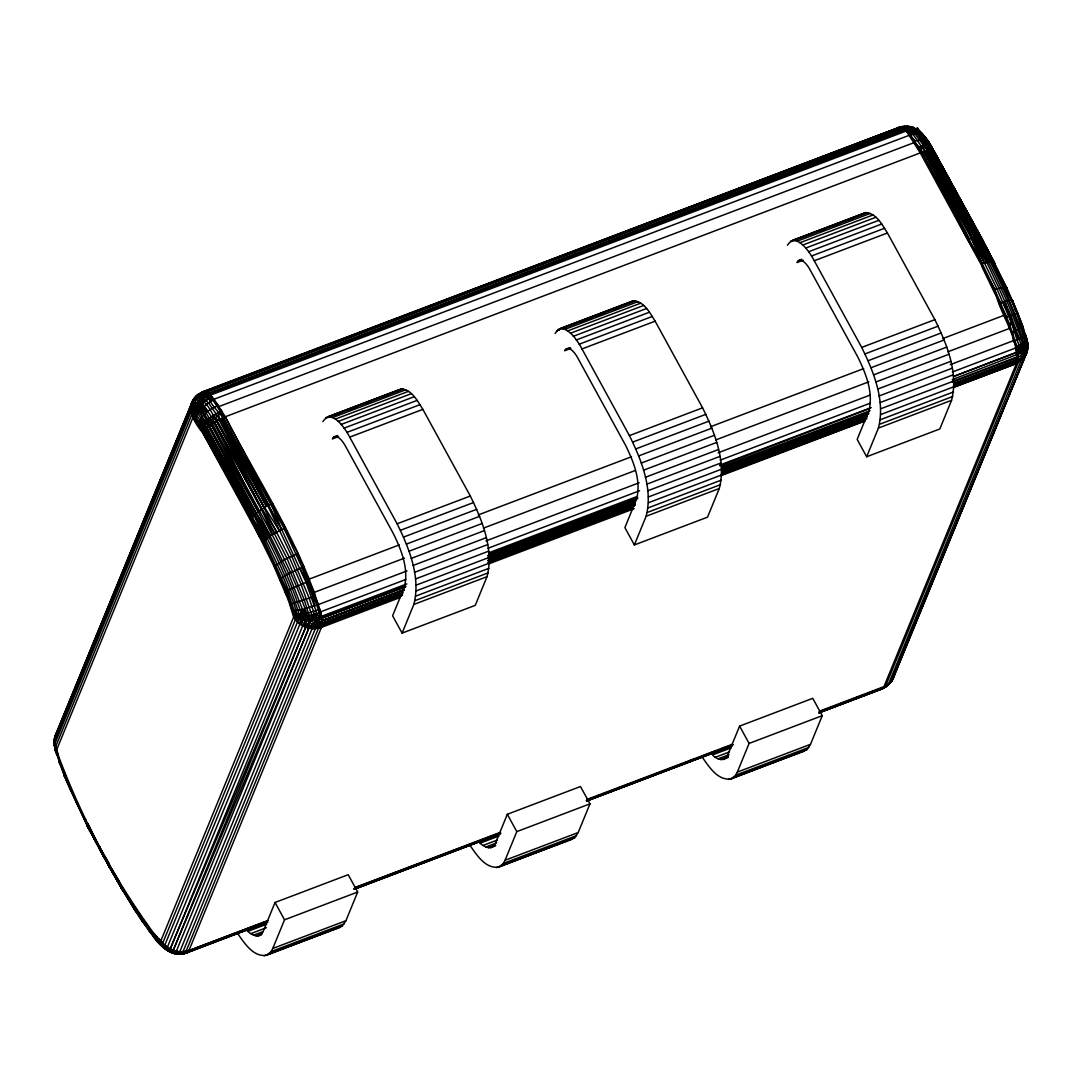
<?xml version="1.0" encoding="UTF-8"?>
<svg xmlns="http://www.w3.org/2000/svg" width="1082" height="1082" viewBox="0 0 1082 1082"><rect width="100%" height="100%" fill="white"/><g stroke="black" fill="none" stroke-linecap="round" stroke-linejoin="round"><path stroke-width="1.5" d="M267.89 920.593L188.904 950.578C172.809 958.057 162.192 942.517 153.022 932.292C113.678 878.341 81.934 818.344 58.428 755.885L56.994 755.479L55.588 751.3L54.438 741.048L190.446 409.402L197.708 401.544L209.881 394.213L904.89 130.34C919.93 123.47 928.762 141.688 934.564 152.129L982.402 239.947L934.266 151.872L928.37 141.904L919.443 131.179L925.164 137.319L935.024 153.252L982.361 239.528L1006.76 288.055L981.942 238.811L994.858 263.589L983.24 242.179M818.966 712.862L882.141 688.882L886.658 686.407L891.96 680.835L1026.994 352.002L1025.033 341.533L1021.016 328.59L1003.731 286.919L991.41 261.56L930.074 150.669L915.71 129.231L921.134 132.599C915.223 127.054 906.337 124.268 898.344 127.622L203.335 391.481L201.698 392.198L201.563 393.632C197.506 392.211 193.029 399.988 191.406 403.627L55.412 735.26C53.032 738.803 55.168 753.288 54.181 741.833M201.509 392.685C182.344 402.152 192.785 420.871 203.051 433.287L258.733 535.36L273.678 565.615L275.031 565.954L284.823 559.421L297.915 553.47L222.946 417.733C217.198 409.983 207.758 402.206 207.311 392.076L204.566 391.17L202.32 392.306L899.886 127.135L904.795 126.418L921.972 152.305L982.145 263.575L994.669 289.327L1009.574 324.343L1016.782 346.199L1018 351.839L1016.417 351.893L1022.882 349.256L1025.777 346.889L1027.521 343.86L1026.629 338.301L1026.263 337.665L1027.9 345.767L1027.4 350.379L1008.83 395.66M54.709 740.913L54.682 738.046L190.689 406.399C192.38 398.69 200.63 394.741 207.311 392.076L214.101 399.217L225.259 416.786C258.192 480.935 299.728 542.163 320.515 611.871C321.719 616.902 323.099 622.312 321.435 627.398L188.904 950.578L187.227 952.701L183.751 953.242L267.809 922.08L187.227 952.701C169.847 959.247 152.738 940.42 148.018 925.922C123.28 895.49 105.995 859.649 87.236 825.39L85.343 818.763M819.277 712.592L882.141 688.882L883.926 686.718L1016.458 363.538C1019.406 337.341 999.335 313.888 994.669 289.327L920.268 152.914L909.11 135.345L908.853 132.586L901.996 126.946L205.81 391.359C196.87 393.821 188.119 402.693 193.313 412.404L192.758 417.909L56.751 749.556L58.428 755.885L54.1 743.077L55.939 751.868L55.547 746.905L191.555 415.258L196.816 404.722L203.2 397.96L208.515 402.95L219.768 419.221L281.658 529.436L306.003 582.292L316.025 610.897L317.107 620.689L321.435 627.398L400.421 597.413M953.269 387.518L1016.458 363.538L1023.369 358.899C1024.924 353.543 1020.38 348.823 1022.517 343.359C1001.405 274.923 960.654 214.696 929.708 150.696L926.517 145.069L916.873 147.206L921.972 152.305L967.714 239.568L982.145 263.575L982.442 267.741L994.885 293.668L1000.728 302.798L1009.682 300.12L1012.454 300.282L1023.153 327.102L1027.548 343.062L1017.269 313.374L1005.137 317.459L1009.574 324.343L1009.398 328.455L1012.454 332.242L1013.496 340.641L1017.445 340.113L1025.209 335.461L1022.436 326.98M1011.494 299.741L993.587 261.885L933.509 151.277C928.938 139.348 922.107 130.503 909.11 135.345L904.498 128.636L899.575 127.311L896.572 129.772M1027.4 350.379L1027.575 342.412L1025.52 334.379M183.94 953.715L188.173 951.876L185.847 951.822L318.514 628.128L321.949 625.585C321.246 614.103 314.578 603.648 314.389 592.314L308.411 581.359L284.039 528.408L270.622 535.536L263.305 541.893C274.395 567.468 289.327 592.057 295.386 619.634L162.855 942.814C164.234 953.053 179.923 957.164 188.173 951.876L267.213 921.918M883.778 687.056L886.658 686.407L888.43 684.257L1020.962 361.077L1021.503 357.628L1020.826 344.319L1019.393 339.221L1010.818 315.362L998.902 287.961L975.098 237.553L924.758 145.123L913.33 128.122L908.244 127.04L900.819 127.5L202.32 392.306M921.783 133.586L921.729 134.614L922.648 134.628L916.183 128.853L932.062 150.804L979.467 237.485L981.766 238.513L982.47 240.759L935.01 153.468L921.539 133.045L925.164 137.319M200.522 393.239L199.074 394.727L200.265 399.772C208.731 403.41 211.653 413.784 216.684 420.898L286.973 558.285L304.34 600.023L309.114 615.563L309.601 622.393L305.963 626.546L172.904 950.997L173.864 953.391C178.949 954.527 185.049 954.689 188.904 950.578L267.809 920.741M191.69 403.045L191.176 411.471L194.49 419.911L195.639 419.329C197.736 409.699 206.662 404.168 214.101 399.217L909.11 135.345M338.598 436.56L332.363 438.913C336.8 432.11 343.697 442.619 345.78 446.69L393.226 533.345C401.233 549.67 409.037 568.753 404.357 587.12L392.604 615.793L402.098 633.119L413.851 604.459C420.884 576.922 409.158 548.263 397.135 523.796L349.702 437.142C345.564 428.999 331.728 407.955 322.882 421.588M402.098 633.119L475.255 605.352L487.008 576.679C494.041 549.142 482.329 520.496 470.305 496.016L422.859 409.361C417.666 401.3 411.89 389.439 401.016 389.006L327.846 416.773M570.877 348.363L564.655 350.73C569.091 343.927 575.976 354.436 578.058 358.507L625.504 445.162C633.511 461.487 641.315 480.57 636.635 498.937L624.882 527.61L634.377 544.936L646.13 516.263C653.163 488.726 641.45 460.08 629.413 435.613L581.981 348.945C577.842 340.803 564.02 319.772 555.161 333.405M634.377 544.936L707.533 517.155L719.287 488.496C726.32 460.959 714.607 432.3 702.583 407.833L655.137 321.178C649.944 313.117 644.169 301.256 633.295 300.823L560.138 328.59M803.155 260.18L796.934 262.547C801.37 255.744 808.268 266.253 810.337 270.324L857.783 356.979C865.789 373.304 873.593 392.387 868.927 410.754L857.16 439.414L866.655 456.753L878.408 428.08C885.441 400.543 873.729 371.897 861.705 347.417L814.259 260.762C810.12 252.62 796.298 231.589 787.439 245.208M866.655 456.753L939.812 428.972L951.565 400.313C958.598 372.763 946.885 344.117 934.862 319.65L887.416 232.995C882.222 224.934 876.461 213.073 865.573 212.627L792.416 240.407M87.845 823.551L99.666 847.477L109.417 863.963L109.485 867.372L135.209 910.774L138.117 913.357M192.853 400.529L55.168 735.963L54.343 739.993M70.073 788.115L76.416 802.235L64.731 775.429L57.035 754.1M185.766 953.161L188.904 950.578L180.004 953.769L176.907 953.837L176.095 951.849L309.073 627.601L317.107 620.689L318.054 617.47L321.435 627.398L315.43 628.412L305.733 627.222L169.86 949.698L170.158 951.768L173.864 953.391M404.316 590.204L321.395 621.447L315.755 624.652L312.252 628.236L179.341 952.877L180.694 953.999L183.561 953.35L188.904 950.578C167.115 957.313 152.427 932.184 141.269 918.145L142.242 917.915M934.943 154.456L934.564 152.129L928.37 141.904L994.858 263.589M55.425 737.762L56.413 733.244L54.438 741.048L56.751 749.556L54.79 747.54L54.749 743.997L190.743 412.35L196.167 405.791C194.26 401.49 194.909 395.065 200.075 393.55M927.382 141.012L924.745 139.889L918.347 132.045L915.507 131.639L910.895 128.488L904.498 128.636L202.064 396.228L200.495 400.354L211.315 416.651L288.678 573.568L302.473 609.409L302.69 619.337L300.255 623.218L167.061 948.008L167.385 950.267C173.783 954.432 182.358 954.324 188.904 950.578L184.17 953.391L182.642 952.593L315.43 628.412L322.193 623.354L402.747 592.76M54.479 744.822L55.588 751.3L54.506 744.091M1015.768 311.346L1012.454 300.282M952.228 379.62L1020.745 353.097L1019.041 350.852L1018.892 345.266L1011.724 323.518L996.847 288.583L972.38 238.094L926.057 151.209L975.098 237.553L979.467 237.485L932.4 150.925L930.074 150.669L920.268 152.914L225.259 416.786C216.9 420.452 207.73 425.023 203.051 433.287L250.943 519.008L275.031 565.954M309.073 627.601L303.001 625.058L297.807 621.027L287.149 590.42L264.265 540.77L204.579 430.785L196.153 417.476L192.001 414.338L192.353 409.713L194.151 409.794L198.02 413.5L207.068 427.958C239.622 491.566 281.347 552.266 301.364 621.568C306.828 626.167 314.294 629.034 321.435 627.398L313.442 619.553L301.08 584.266L289.259 557.149L219.01 419.627L266.456 506.295L272.705 503.441M315.295 621.798L315.606 618.228L309.249 598.319L291.653 556.026L267.741 505.605L221.377 418.463L281.658 529.436L271.176 504.05L225.259 416.786C216.738 409.726 213.817 396.053 203.335 391.481M906.405 129.894L906.567 128.244L913.384 131.693L927.68 150.871M818.912 712.849L882.33 688.734L885.617 685.988L1018.148 362.795L1018.405 354.531L1020.069 350.352L1018.892 345.266L1025.033 341.533L1026.696 339.031M147.991 927.49C156.187 936.579 161.61 951.348 175.446 953.513L175.555 952.525M919.132 132.22L919.281 131.274M190.446 409.402C190.5 402.815 197.289 399.434 202.064 396.228L203.93 397.473L204.66 394.862L201.698 392.198M200.711 392.725L204.268 401.814L201.414 404.37L197.708 401.544L197.384 395.89L198.872 393.916M1026.994 352.002L892.839 679.32L888.958 684.338L885.347 686.935M321.165 626.018L321.652 623.787M54.682 738.046L55.168 735.963M893.299 677.995L894.868 673.572L894.111 676.656L892.068 679.144M915.507 131.639L908.853 132.586L903.97 129.448L208.948 393.321L208.38 394.862L212.437 397.202L208.65 398.866L204.66 394.862L207.257 395.444L218.415 405.439C209.665 408.955 200.63 415.366 198.006 424.888L203.7 432.07L263.305 541.893L258.733 535.36L250.943 519.008L203.7 432.07L192.812 415.109M1027.548 347.173L1027.535 343.643C1028.279 349.04 1027.061 354.747 1023.369 358.899M99.923 846.624L100.126 850.154L122.631 890.297L135.913 911.828M185.847 951.822C178.435 954.175 169.617 952.485 164.126 946.818L297.496 622.028L299.268 614.265L308.424 612.912L319.853 609.464L312.982 596.98L307.22 581.818L302.5 567.333L303.92 566.846L296.468 553.957L299.876 557.528M266.997 538.227L206.513 428.54C202.51 420.979 190.5 413.094 195.436 403.37L197.573 403.708L206.053 412.851L212.491 423.576C245.195 489.578 287.514 551.685 309.601 622.393L314.591 625.572L321.435 627.398L315.755 624.652L309.79 619.134L300.363 619.134L293.668 617.01L288.434 600.28L273.678 565.615M172.904 950.997L170.199 949.049L303.001 625.058L308.546 619.229L309.114 615.563L320.61 612.304L320.367 616.754L321.827 617.849L405.574 586.417M309.79 619.134L315.606 618.228L317.107 620.689L318.987 619.688L319.947 616.916L319.217 612.926L320.515 611.871L405.818 579.492M54.83 746.147L55.534 750.638L54.1 743.077M406.94 570.931L318.487 604.513L314.186 596.534L308.411 581.359L309.263 579.1L399.299 544.909M1021.976 349.297L1020.826 344.319L1022.882 349.256L1020.745 353.097L1023.707 348.702L1022.517 343.359L1025.033 347.579L1025.655 354.828L890.838 682.079L888.958 684.338M1012.454 332.242L1022.923 326.98M78.256 804.169L75.672 800.491L87.371 826.093L109.485 867.372L123.51 891.013L117.586 879.788M58.293 730.323L60.213 725.657M61.485 722.533L64.677 714.756M65.961 711.631L67.868 706.965M69.153 703.855L71.696 697.619M75.537 688.287L81.921 672.706M83.192 669.596L85.113 664.93M86.384 661.819L89.576 654.028M90.861 650.918L92.768 646.238M95.324 640.017L99.152 630.671M100.437 627.56L106.82 611.993M108.092 608.868L110.012 604.202M112.569 597.981L113.84 594.857M115.76 590.19L118.317 583.955M120.224 579.289L124.065 569.943M125.336 566.833L128.528 559.056M129.799 555.932L131.72 551.265M133.005 548.155L134.912 543.475M137.468 537.254L145.772 517.007M147.044 513.896L148.964 509.23M150.236 506.106L152.156 501.439M154.712 495.218L156.619 490.538M157.904 487.427L160.461 481.192M164.288 471.86L170.672 456.293M171.943 453.169L173.864 448.503M175.135 445.392L177.056 440.712M179.612 434.491L181.519 429.811M182.804 426.7L187.916 414.244M189.188 411.133L191.108 406.467M192.38 403.343L194.462 398.284L198.872 394.795L192.623 401.03L194.462 398.284M236.972 932.589C243.964 942.26 252.85 957.475 266.754 955.257L342.291 926.043L345.929 920.701L357.682 892.028L348.201 874.702L275.044 902.469L263.278 931.142C260.18 939.866 249.739 934.713 246.033 929.276M266.754 955.257L271.149 951.551L272.772 948.468L284.525 919.808L357.682 892.028M469.263 844.406C476.256 854.077 485.142 869.292 499.032 867.074L574.569 837.86L578.207 832.518L589.974 803.845L580.479 786.519L507.323 814.286L495.57 842.959C492.472 851.683 482.017 846.53 478.312 841.093M499.032 867.074L503.428 863.368L505.051 860.285L516.804 831.625L589.974 803.845M701.542 756.223C708.534 765.894 717.42 781.109 731.31 778.891L806.847 749.677L810.499 744.321L822.252 715.662L812.758 698.323L739.601 726.103L727.848 754.776C725.495 762.228 716.338 759.645 712.538 754.925L731.216 747.838M731.31 778.891L735.706 775.172L737.329 772.102L749.096 743.429L822.252 715.662M895.504 672.003L1007.558 398.785M196.369 396.634L199.683 393.875M321.435 627.398C313.361 627.749 301.851 623.489 301.445 614.076C280.211 547.235 240.285 488.32 209.299 425.97L207.514 419.613L215.737 413.879L221.891 411.119L216.914 405.966L219.132 406.467L914.141 142.594L914.885 140.863L924.745 139.889C903.186 106.022 934.469 153.374 934.564 152.129M60.281 761.376L59.077 762.323L62.174 766.786M1022.72 351.298L1025.033 347.579C1005.651 277.141 962.764 215.778 931.142 150.736L979.129 237.404L991.41 261.56L993.587 261.885M55.412 735.26L56.629 732.676M250.497 519.942L256.069 513.179L266.456 506.295L219.768 419.221L218.077 412.648M909.935 126.905L913.465 127.514L910.341 126.594L906.527 126.445L905.918 127.23M64.731 775.429L70.601 789.333L64.244 775.929L65.475 774.969L59.781 762.418L55.547 746.905M994.669 289.327L1005.76 286.933L1017.472 313.861L1017.959 313.388L1017.269 313.374M1021.056 349.838L1022.057 349.824L1017.959 351.325L1015.957 349.905L1022.436 346.889L1026.52 343.346L1025.209 335.461C1029.942 344.306 1027.494 356.641 1017.188 359.981L953.999 383.921M302.69 619.337L299.268 614.265L295.562 614.292L295.386 619.634C300.688 626.451 310.02 630.184 318.514 628.128M952.349 372.005L1015.525 348.012L1018.892 345.266L1020.637 347.917M891.162 681.646L892.839 679.32M1025.655 354.828L1018.595 361.226L953.797 385.503M291.085 607.786L293.127 610.721L302.473 609.409L306.531 619.377L309.601 622.393L313.171 618.634L314.199 614.441L316.607 617.89L319.947 616.916L406.832 583.915M881.451 688.477L879.517 688.936M1018.595 361.226L1016.458 363.538L953.323 387.356M906.527 126.445L907.703 126.351L913.384 131.693L912.478 129.029L913.465 127.514M194.3 398.676L196.491 396.364M902.415 127.311L904.795 126.418M405.507 585.889L321.827 617.849L318.987 619.688M397.351 391.441L401.016 389.006M907.703 126.351L899.034 127.947L901.292 127.514M890.838 682.079L883.223 687.936L820.102 711.807M890.77 681.89L891.96 680.835M197.506 424.076L198.412 423.292L203.916 431.664L251.132 518.738L264.265 540.77L199.994 419.897L204.579 430.785L251.132 518.738M197.411 395.173C191.5 399.474 192.42 409.294 198.02 413.5L195.517 406.9L194.003 407.846M311.413 620.96L314.997 618.241L314.199 614.441L317.107 620.689M300.214 609.869L302.581 613.94L303.406 619.391L301.364 621.568L298.632 618.809L293.79 603.31L283.119 576.665L253.905 515.208L207.068 427.958M204.268 401.814L208.65 398.866M207.311 392.076L903.213 127.568M882.141 688.882L887.7 685.515M313.442 619.553L316.607 617.89M199.264 393.794L900.887 126.81M192.001 414.338L193.069 413.716L196.153 417.476L193.313 412.404L196.951 415.515M55.263 747.77L55.939 751.868M154.794 935.957L156.876 936.62L159.717 943.288L164.572 945.925L164.559 947.494L166.98 949.252L160.853 944.897M318.487 604.513L302.473 609.409L306.531 619.377L305.395 621.974L303.406 619.391M135.48 907.893L134.655 908.244C139.037 919.091 147.693 928.248 155.051 937.242M885.617 685.988L819.155 711.307M201.861 399.096L197.708 401.544L197.573 403.708L211.179 424.496L258.625 511.15M309.263 579.1L302.5 567.333L288.678 573.568L279.765 579.046L285.959 591.029L285.026 591.543L290.909 604.04L314.186 596.534M819.615 711.74L884.9 687.219M633.295 300.823L558.136 329.415M865.573 212.627L790.415 241.232M1019.393 351.271L953.391 376.563L1016.539 352.434L1018.405 354.531M1000.728 302.798L999.146 303.447L1006.652 316.891L1004.272 315.227L942.665 338.625M308.411 581.359L285.959 591.029L284.701 590.745M489.186 553.916L637.609 497.206M719.706 465.842L869.698 408.536M210.787 401.611L208.38 394.862L210.692 395.065L905.702 131.206L908.853 132.586M325.858 417.611L399.015 389.831M330.132 416.759L403.288 388.979M562.41 328.576L635.567 300.796M794.688 240.38L867.845 212.613M335.082 415.082L339.762 413.31M349.094 409.767L356.884 406.805M366.216 403.261L370.883 401.49M383.339 396.769L388.005 394.984M556.473 331.038L559.583 329.848M579.817 322.166L590.718 318.027M596.939 315.673L604.73 312.712M614.062 309.168L618.728 307.396M819.886 231.034L824.552 229.249M833.897 225.705L838.564 223.933M847.896 220.39L852.575 218.618M332.647 417.544L405.804 389.763M564.926 329.347L638.082 301.58M797.204 241.164L870.374 213.384M335.352 419.113L408.509 391.332M567.631 330.916L640.787 303.149M799.909 242.733L873.079 214.953M338.193 421.425L411.349 393.659M570.471 333.242L643.628 305.476M802.749 245.059L875.906 217.279M341.101 424.469L414.257 396.688M573.379 336.272L646.549 308.505M805.671 248.089L878.827 220.322M344.035 428.147L417.192 400.367M576.314 339.964L649.471 312.184M808.592 251.768L881.749 224.001M334.04 436.817L337.165 435.627M798.611 260.437L801.721 259.261M333.094 437.642L337.773 435.87M346.916 432.394L420.073 404.627M565.386 349.445L570.052 347.674M579.195 344.211L652.351 316.431M797.664 261.262L800.775 260.086M811.473 256.028L884.63 228.248M349.702 437.142L422.859 409.361M581.981 348.945L655.137 321.178M814.259 260.762L887.416 232.995M397.135 523.796L470.305 496.016M629.413 435.613L702.583 407.833M861.705 347.417L934.862 319.65M400.489 530.275L473.645 502.494M632.767 442.078L705.924 414.311M865.045 353.895L938.202 326.115M403.613 537.064L476.77 509.297M635.891 448.881L709.048 421.114M868.17 360.698L941.326 332.918M478.271 514.924L631.496 456.753M710.468 426.768L863.693 368.597M406.467 544.097L479.624 516.317M638.745 455.901L711.915 428.134M871.037 367.718L944.194 339.951M409.023 551.238L482.18 523.458M641.301 463.055L714.458 435.275M873.58 374.872L946.736 347.092M1009.574 324.343L1011.724 323.518L1004.935 301.364M314.389 592.314L404.425 558.136M483.397 528.151L635.039 470.589M715.594 439.995L868.819 381.824M947.791 351.839L1009.398 328.455M411.228 558.407L484.384 530.626M643.506 470.224L716.663 442.443M875.784 382.027L948.955 354.26M413.053 565.48L486.224 537.7M645.345 477.297L718.502 449.517M877.624 389.114L950.78 361.334M485.913 540.946L639.137 482.775M718.11 452.79L869.752 395.214M950.307 364.634L1013.496 340.641M414.487 572.364L487.644 544.598M646.765 484.181L719.922 456.401M879.044 395.998L952.201 368.218M487.955 548.303L639.584 490.741M720.152 460.161L870.212 403.18M415.488 578.965L488.645 551.184M647.766 490.782L720.923 463.001M880.045 402.599L953.215 374.818M488.969 552.726L637.447 496.354M719.584 465.179L871.226 407.603M404.289 589.866L322.152 620.743L404.289 589.555M487.996 557.771L634.904 501.994M721.775 469.006L868.67 413.243M952.39 381.459L1017.148 356.871M416.056 585.173L489.213 557.406M648.334 496.99L721.491 469.209M880.613 408.807L953.769 381.026M634.945 504.604L488.036 560.381L634.931 504.834M721.816 471.617L867.128 416.448M954.013 383.461L1017.188 359.467M402.504 595.005L321.949 625.585L402.45 595.222M487.806 562.626L633.119 507.444M721.572 473.862L866.898 418.693M953.769 385.706L1016.958 361.713M416.164 590.907L489.321 563.14M648.443 502.724L721.613 474.944M880.734 414.541L953.891 386.761M488.875 563.83L634.201 508.662M721.072 475.674L864.816 421.101M415.84 596.087L488.996 568.307M648.118 507.891L721.275 480.124M880.396 419.708L953.553 391.941M415.055 600.618L488.212 572.851M647.334 512.435L720.504 484.655M879.625 424.252L952.782 396.472M413.851 604.459L487.008 576.679M646.13 516.263L719.287 488.496M878.408 428.08L951.565 400.313M354.761 887.619L500.087 832.45M586.958 799.463L732.284 744.294M186.334 952.282L197.397 948.075M200.549 946.885L211.599 942.679M214.763 941.489L225.813 937.283M232.13 934.889L241.611 931.291M246.344 929.479L265.293 922.283M355.288 888.092L358.453 886.888M363.187 885.09L399.501 871.294M402.666 870.09L413.716 865.898M416.868 864.694L427.917 860.501M434.234 858.094L442.132 855.105M448.448 852.697L456.347 849.695M465.815 846.097L475.296 842.499M480.029 840.7L484.763 838.902M487.928 837.698L498.978 833.505M587.404 799.909L592.138 798.11M596.872 796.311L601.606 794.513M604.77 793.309L615.82 789.116M618.985 787.912L630.035 783.72M636.351 781.312L644.25 778.31M650.566 775.916L661.616 771.709M667.932 769.316L675.817 766.313M682.133 763.919L690.032 760.917M699.513 757.319L708.981 753.721M713.714 751.922L718.462 750.124M721.613 748.92L729.511 745.917M819.507 711.726L825.823 709.332M830.57 707.533L835.304 705.734M838.455 704.531L849.505 700.324M267.159 921.878L186.077 953.039M354.044 888.89L500.952 833.099M586.241 800.707L731.581 745.512M354.72 889.066L500.087 833.843M588.581 800.22L730.85 746.147M356.208 888.538L499.938 833.979M586.796 801.005L732.095 745.836M247.967 931.304L266.645 924.204M480.259 843.108L498.937 836.021M250.808 933.617L266.375 927.72M483.086 845.434L497.098 840.119M715.378 757.251L729.376 751.936M253.513 935.186L262.858 931.643M485.791 847.003L496.692 842.864M718.083 758.82L728.97 754.681M256.028 935.971L262.263 933.604M488.32 847.788L494.542 845.421M720.598 759.605L728.375 756.643M258.314 935.944L261.425 934.767M490.592 847.761L495.705 845.759M722.871 759.578L727.983 757.562M272.772 948.468L345.929 920.701M505.051 860.285L578.207 832.518M737.329 772.102L810.499 744.321M271.149 951.551L344.306 923.771M503.428 863.368L576.584 835.588M735.706 775.172L808.863 747.405M269.134 953.824L342.291 926.043M501.412 865.641L574.569 837.86M733.691 777.444L806.847 749.677M264.049 955.839L339.91 927.49M496.327 867.656L572.189 839.294M728.605 779.473L804.481 751.111M321.827 617.849L405.561 586.214M489.294 554.566L637.812 498.437M721.559 466.788L870.077 410.66M322.152 620.743L404.289 589.649M488.009 557.96L634.931 502.373M721.816 469.48L868.724 413.892M952.444 382.203L1017.215 357.682C1023.031 355.518 1028.171 349.283 1026.818 342.832L1027.386 344.198L1026.439 339.829M402.747 592.828L322.193 623.354L402.72 593.031M721.816 471.914L867.128 416.841M690.181 760.619L694.914 758.82M704.382 755.236L712.267 752.247M721.735 748.663L726.468 746.878M821.13 711.036L825.864 709.237M838.496 704.463L846.381 701.474M354.598 887.903L499.776 832.991M586.566 800.153L733.312 744.646M353.828 889.079L499.586 833.857M586.539 800.91L732.446 745.539M405.669 586.904L320.894 618.823L316.755 613.724M487.833 555.999L636.351 500.114M721.68 468.019L868.63 412.742L721.64 467.789M488.009 558.393L634.918 503.171M721.802 470.508L867.128 415.88L721.816 470.67M488.036 558.691L634.931 503.387M487.982 560.909L634.836 505.619M721.68 472.915L865.37 418.802M489.267 562.464L632.902 508.256M721.288 474.903L864.924 420.709M487.752 555.566L636.297 499.816M296.549 618.282L295.711 618.579L292.884 613.724L293.127 610.721L289.841 604.27L290.909 604.04L288.434 600.28M882.804 688.49L883.953 688.071L883.223 687.936M183.751 953.242L184.765 952.877M967.714 239.568L975.098 237.553M900.562 127.46L901.996 126.946L899.575 127.311M1015.308 341.006L1013.739 341.547L1018.622 348.904M898.344 127.622L899.886 127.135M1024.627 345.334L1026.399 348.62C1021.138 309.006 996.319 273.394 979.832 237.58L991.41 261.56L982.145 263.575L971.393 238.378L923.947 151.723L969.418 238.973M65.745 775.78L64.244 775.929M207.284 393.659L208.948 393.321L208.867 394.619L210.692 395.065M181.992 953.756L176.352 953.837M915.71 129.231L913.33 128.122L916.4 129.61L921.174 134.79L917.009 129.881L921.945 135.061L933.509 151.277L932.4 150.925L980.644 237.783L992.586 261.641M185.928 951.457L179.571 951.849M300.363 619.134L298.984 619.283L297.807 621.027L295.386 619.634L293.668 617.01L161.137 940.19L162.449 943.896L164.572 945.925L158.243 939.622L159.609 939.149L161.583 941.854M312.103 628.656L315.43 628.412M1020.069 350.352L1021.11 350.352M312.252 628.236L308.884 628.169L173.201 950.415L176.095 951.849M175.446 953.513C163.436 951.146 156.146 939.203 148.87 930.493M926.517 145.069L929.37 145.502L979.129 237.404M302.73 625.869L305.963 626.546M136.9 912.708L109.052 866.019L87.385 824.565L109.12 865.032L87.236 825.39L89.508 827.338M176.352 951.348L179.382 952.241M299.971 624.111L303.001 625.058M69.775 788.589L87.791 826.675L100.126 850.154L102.168 851.236M1005.76 286.933L1006.72 287.555M162.855 942.814L158.838 941.502L155.253 937.702L141.269 918.145M297.496 622.028L300.255 623.218M163.855 947.426L172.931 953.026L169.793 950.97M164.559 947.494L162.909 946.764L158.838 941.502L162.719 944.559M191.555 415.258L195.639 419.329L195.396 421.155L198.412 423.292M913.262 127.879L916.413 129.353M210.936 397.716L214.101 399.217M910.341 126.594L910.99 128.988M169.157 951.376L170.97 952.431M203.7 432.07L201.712 430.893L203.565 432.327L250.943 519.008M169.888 951.862L165.56 948.251M916.183 128.853L918.645 130.503M1015.525 348.012L1017.54 349.364M164.396 948.251L170.158 951.768L166.087 949.469M161.664 945.059L167.629 950.429L162.259 946.304M907.338 129.61L913.289 134.75L924.961 151.426L972.38 238.094L923.947 151.723M902.32 128.203L905.702 131.206M913.871 129.069L917.455 131.842L915.169 129.34M211.315 416.651L216.684 420.898L264.13 507.553L213.452 415.231M924.028 137.982L926.598 140.051L926.909 141.593M1026.52 343.346L1027.657 347.403L1025.033 341.533L1025.168 351.19L1022.436 346.889M99.598 849.099L122.631 890.297L87.371 826.093L122.036 889.404M318.473 610.072L320.515 611.871M906.567 128.244L910.003 132.261L911.017 135.345L909.516 135.926L914.885 140.863M914.141 142.594L918.415 146.53M287.433 531.6L284.039 528.408L285.499 527.921L271.176 504.05M915.602 129.434L918.347 132.045M207.96 411.295L198.642 402.301L206.053 412.851L203.402 406.913L199.129 401.787L202.307 403.505L200.914 399.907M910.814 127.392L912.478 129.029M195.436 403.37L200.873 409.551M167.44 947.305L169.86 949.698M158.283 942.084L155.997 939.338M926.598 140.051L923.325 135.832L923.812 137.333M270.622 535.536L256.069 513.179L208.772 426.43L201.211 418.085L253.161 516.046L205.242 429.892M924.758 145.123L929.708 150.696L977.208 237.337L989.989 261.641L975.423 237.513L928.004 150.844L988.312 261.885M918.564 130.557L926.138 140.335M202.51 407.779L198.317 402.734L209.299 425.97L258.043 511.61L211.179 424.496L209.34 418.098L214.033 422.521L274.666 533.02M195.517 406.9L208.772 426.43L254.568 514.586L268.728 536.888M55.29 747.094L59.294 762.418M922.676 135.385L919.105 130.692L924.028 136.224L921.539 133.045M156.944 939.582L159.771 943.098M141.336 916.576C125.282 895.03 112.677 871.051 99.666 847.477M922.148 133.749L926.016 138.604M913.289 134.75L908.718 128.19M164.964 945.208L167.061 948.008M148.653 928.748L134.79 909.556M141.485 919.565L149.735 931.791M932.346 149.519L935.01 153.468M141.972 920.877L142.743 922.04M276.911 531.776L261.939 508.878L214.506 422.237L261.465 509.176L272.583 534.265M279.264 530.559L264.535 507.309L217.103 420.668L215.737 413.879M109.133 864.829L118.371 879.896L121.725 888.376M929.086 143L935.024 153.252M199.994 419.897L253.161 516.046M87.791 826.675L104.291 856.295M265.509 539.539L252.174 517.169L204.796 430.501L251.984 517.453M932.684 150.641L929.519 144.231M100.301 850.29L123.51 891.013M196.816 404.722L202.659 416.259M199.331 411.498L196.167 405.791L204.309 414.487L208.772 426.43M944.613 171.997L943.004 169.076L944.586 172.079M952.66 186.631L957.502 195.409M959.112 198.331L969.58 217.347M971.19 220.268L994.304 262.304M951.01 183.967L949.401 181.032L950.997 184.048M961.465 203.01L963.075 205.945L961.479 202.916M920.349 134.587L923.135 139.659M934.767 152.603L982.361 239.528M947.805 177.948L946.195 175.014L951.051 183.71L949.414 180.883M952.593 186.983L954.202 189.918M961.425 203.145L963.034 206.08M967.849 214.899L969.458 217.834M974.273 226.652L975.883 229.587M926.057 151.209L986.419 262.29M739.601 726.103L749.096 743.429M507.323 814.286L516.804 831.625M275.044 902.469L284.525 919.808M99.814 849.546L109.796 867.615M90.861 831.544L106.55 860.961M108.119 863.855L110.486 868.183M977.208 237.337L930.074 150.669L928.058 145.191M109.485 867.372L87.236 825.39M934.266 151.872L980.901 237.959M986.189 248.549L993.168 261.519L986.229 248.387M971.393 238.378L984.336 262.858L973.489 237.864M300.106 568.307L307.22 581.818M268.823 505.118L220.417 411.579M1011.724 323.518L1019.393 339.221M986.297 248.143L993.181 261.452M1025.709 344.333L1026.52 345.915L1025.871 340.681M1002.906 302.04L1009.844 315.714L1015.606 330.984L1017.445 340.113M95.27 839.091L101.018 850.844M295.562 614.292L297.807 621.027L295.44 617.917L294.507 610.667L296.035 618.106M75.672 800.491L88.508 827.094M199.061 421.642L203.916 431.664M55.75 748.758L57.332 752.085M1006.395 287.176L1012.427 300.661M64.352 775.726L70.019 789.211M1012.184 300.039L1017.864 313.564M1024.586 336.11L1027.386 344.198M1023.247 346.362L1024.302 349.188M1007.626 291.572L1009.303 295.927M59.578 761.796L61.363 766.516M62.567 769.667L64.352 774.374M59.172 762.12L64.447 775.997M1017.77 313.32L1023.058 327.332M922.784 145.394L924.961 151.426M54.438 745.809L55.804 749.894M909.042 129.272L910.003 132.261M1025.777 346.889L1023.924 342.426L1024.059 348.458M1026.263 337.665L1027.9 345.767L1026.223 340.073L1026.791 342.656M55.25 748.149L56.994 755.479M302.581 613.94L303.853 619.391L303.744 613.778M311.63 615.049L312.414 618.742L309.114 615.563L306.706 615.956L306.531 619.377L306.044 613.399M920.647 145.867L921.972 152.305M1026.615 339.423L1027.521 343.86M312.982 596.98L314.591 606.001M205.959 396.107L206.405 400.259M205.81 391.359L205.918 392.468M294.507 610.667L295.197 617.795M297.293 614.333L297.672 618.634M304.718 608.882L304.881 613.602M54.425 738.844L54.438 741.048M863.72 694.928L852.67 699.134L863.734 694.901M877.935 689.532L870.036 692.534L877.935 689.532M938.162 160.298L936.552 157.377L938.162 160.325M957.448 195.693L952.62 186.902L957.448 195.571M969.513 217.671L967.903 214.736L969.513 217.604M975.937 229.384L974.327 226.463L975.937 229.357M982.375 241.11L977.546 232.319L982.375 241.11"/></g></svg>
